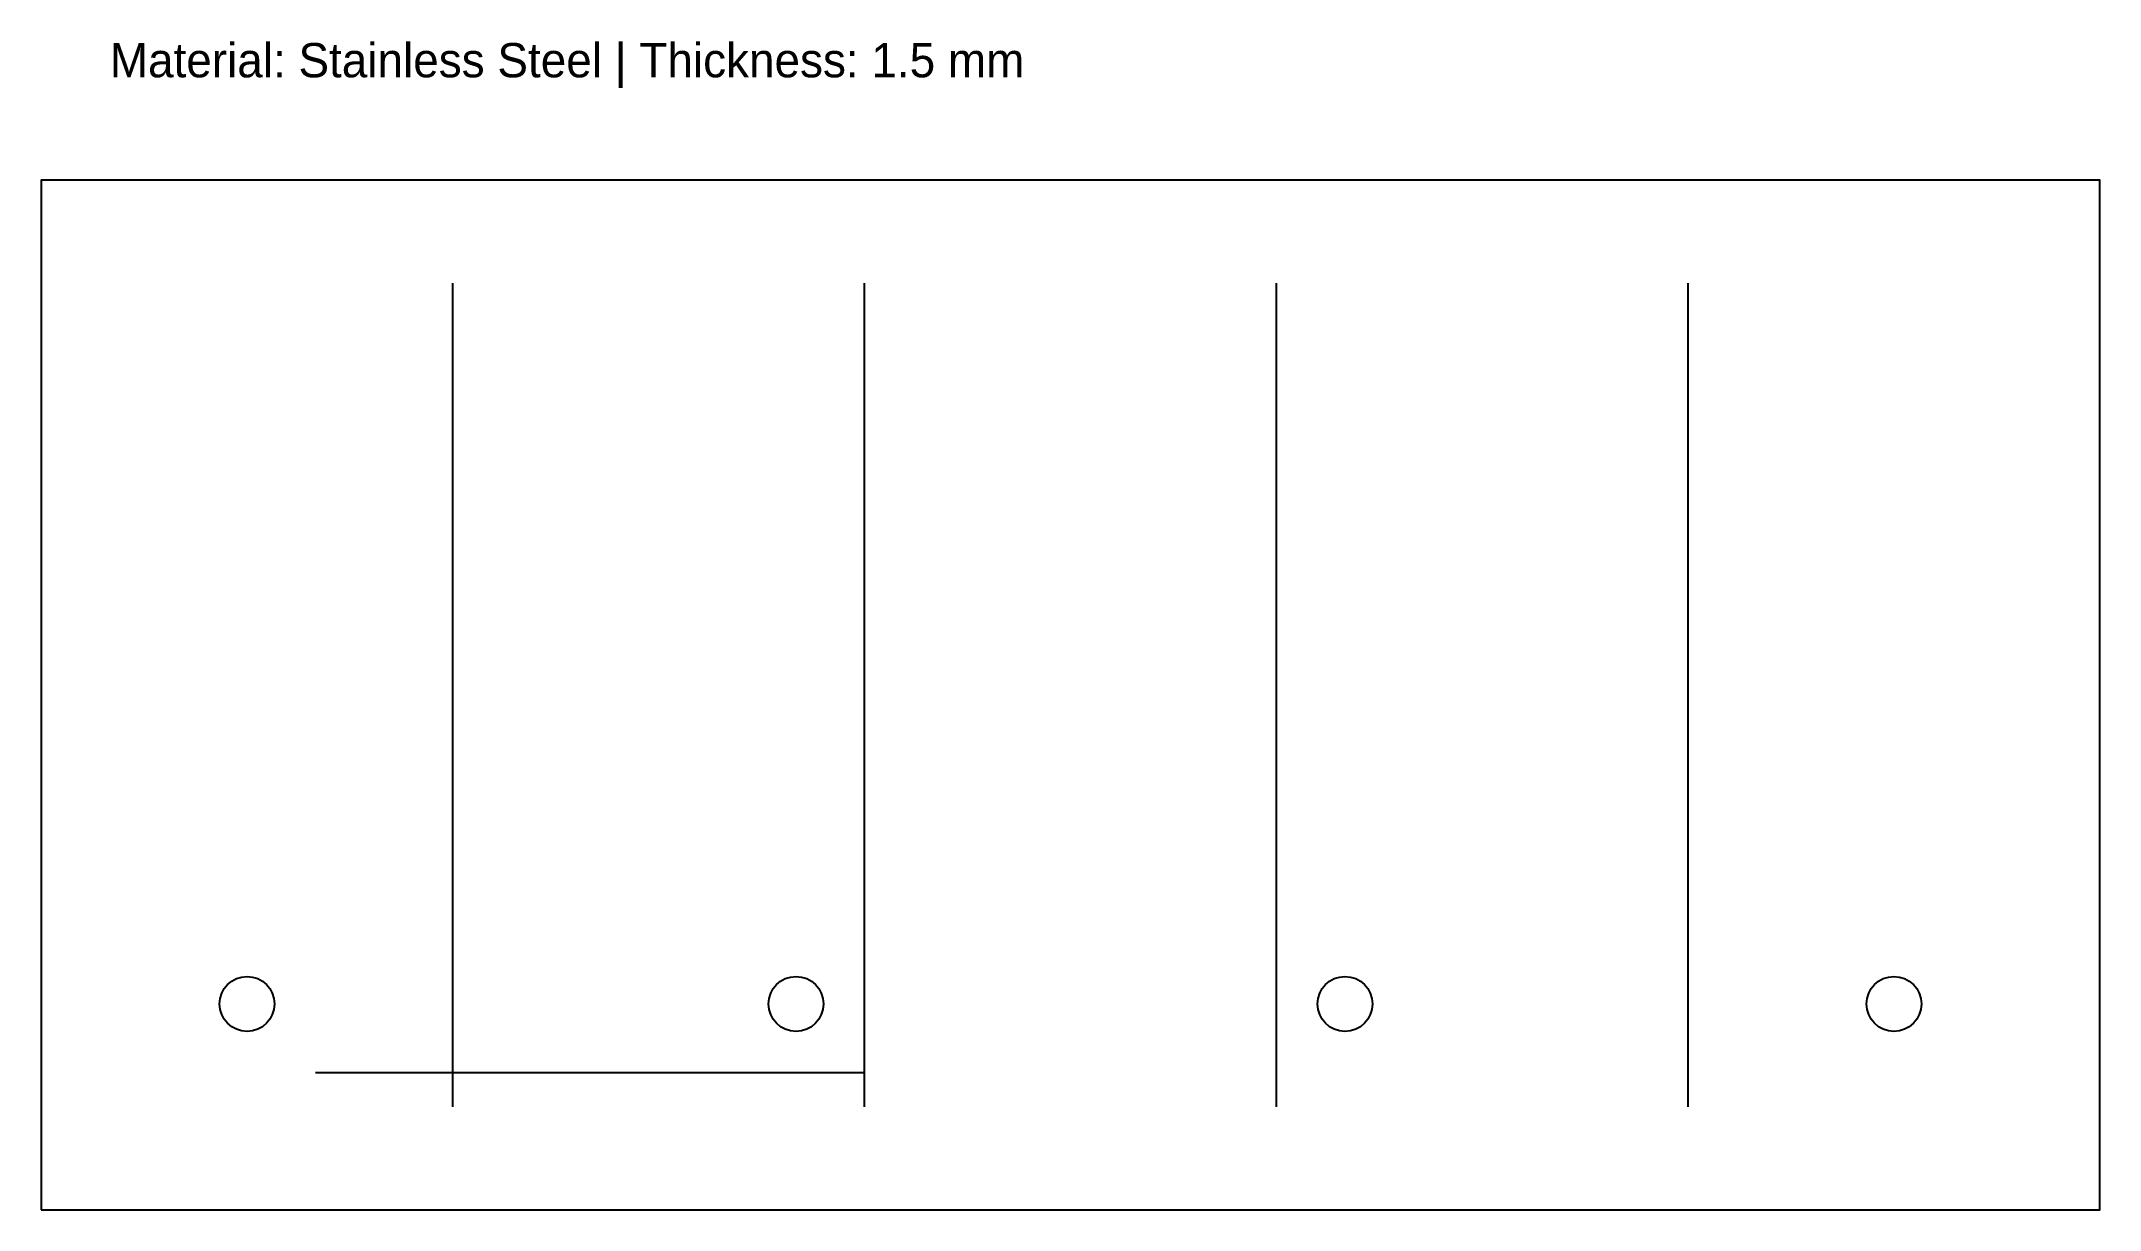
# Model space of a CAD drawing. Header units: metres. Extents: x 0 to 300, y 0 to 170.
import ezdxf

# ---------------------------------------------------------------- set-up
doc = ezdxf.new("R2010")
doc.units = ezdxf.units.M

msp = doc.modelspace()

# ---------------------------------------------------------------- linework, layer by layer
at = {"layer": 'BEND'}
for p, q in [((60, 15), (60, 135)), ((120, 15), (120, 135)), ((180, 15), (180, 135)), ((240, 15), (240, 135))]:
    msp.add_line(p, q, dxfattribs=at)
at = {"layer": 'CUT'}
msp.add_lwpolyline([(0, 0), (300, 0), (300, 150), (0, 150)], close=True, dxfattribs=at)
at = {"layer": 'HOLES'}
for centre in [(30, 30), (110, 30), (190, 30), (270, 30)]:
    msp.add_circle(centre, 4, dxfattribs=at)
at = {"layer": 'WELDS', "linetype": 'CONTINUOUS'}
msp.add_line((40, 20), (120, 20), dxfattribs=at)

# ---------------------------------------------------------------- texts
at = {"layer": 'NOTES'}
msp.add_text('Material: Stainless Steel | Thickness: 1.5 mm', height=5, dxfattribs=at).set_placement((10, 165))

doc.saveas('drawing.dxf')
